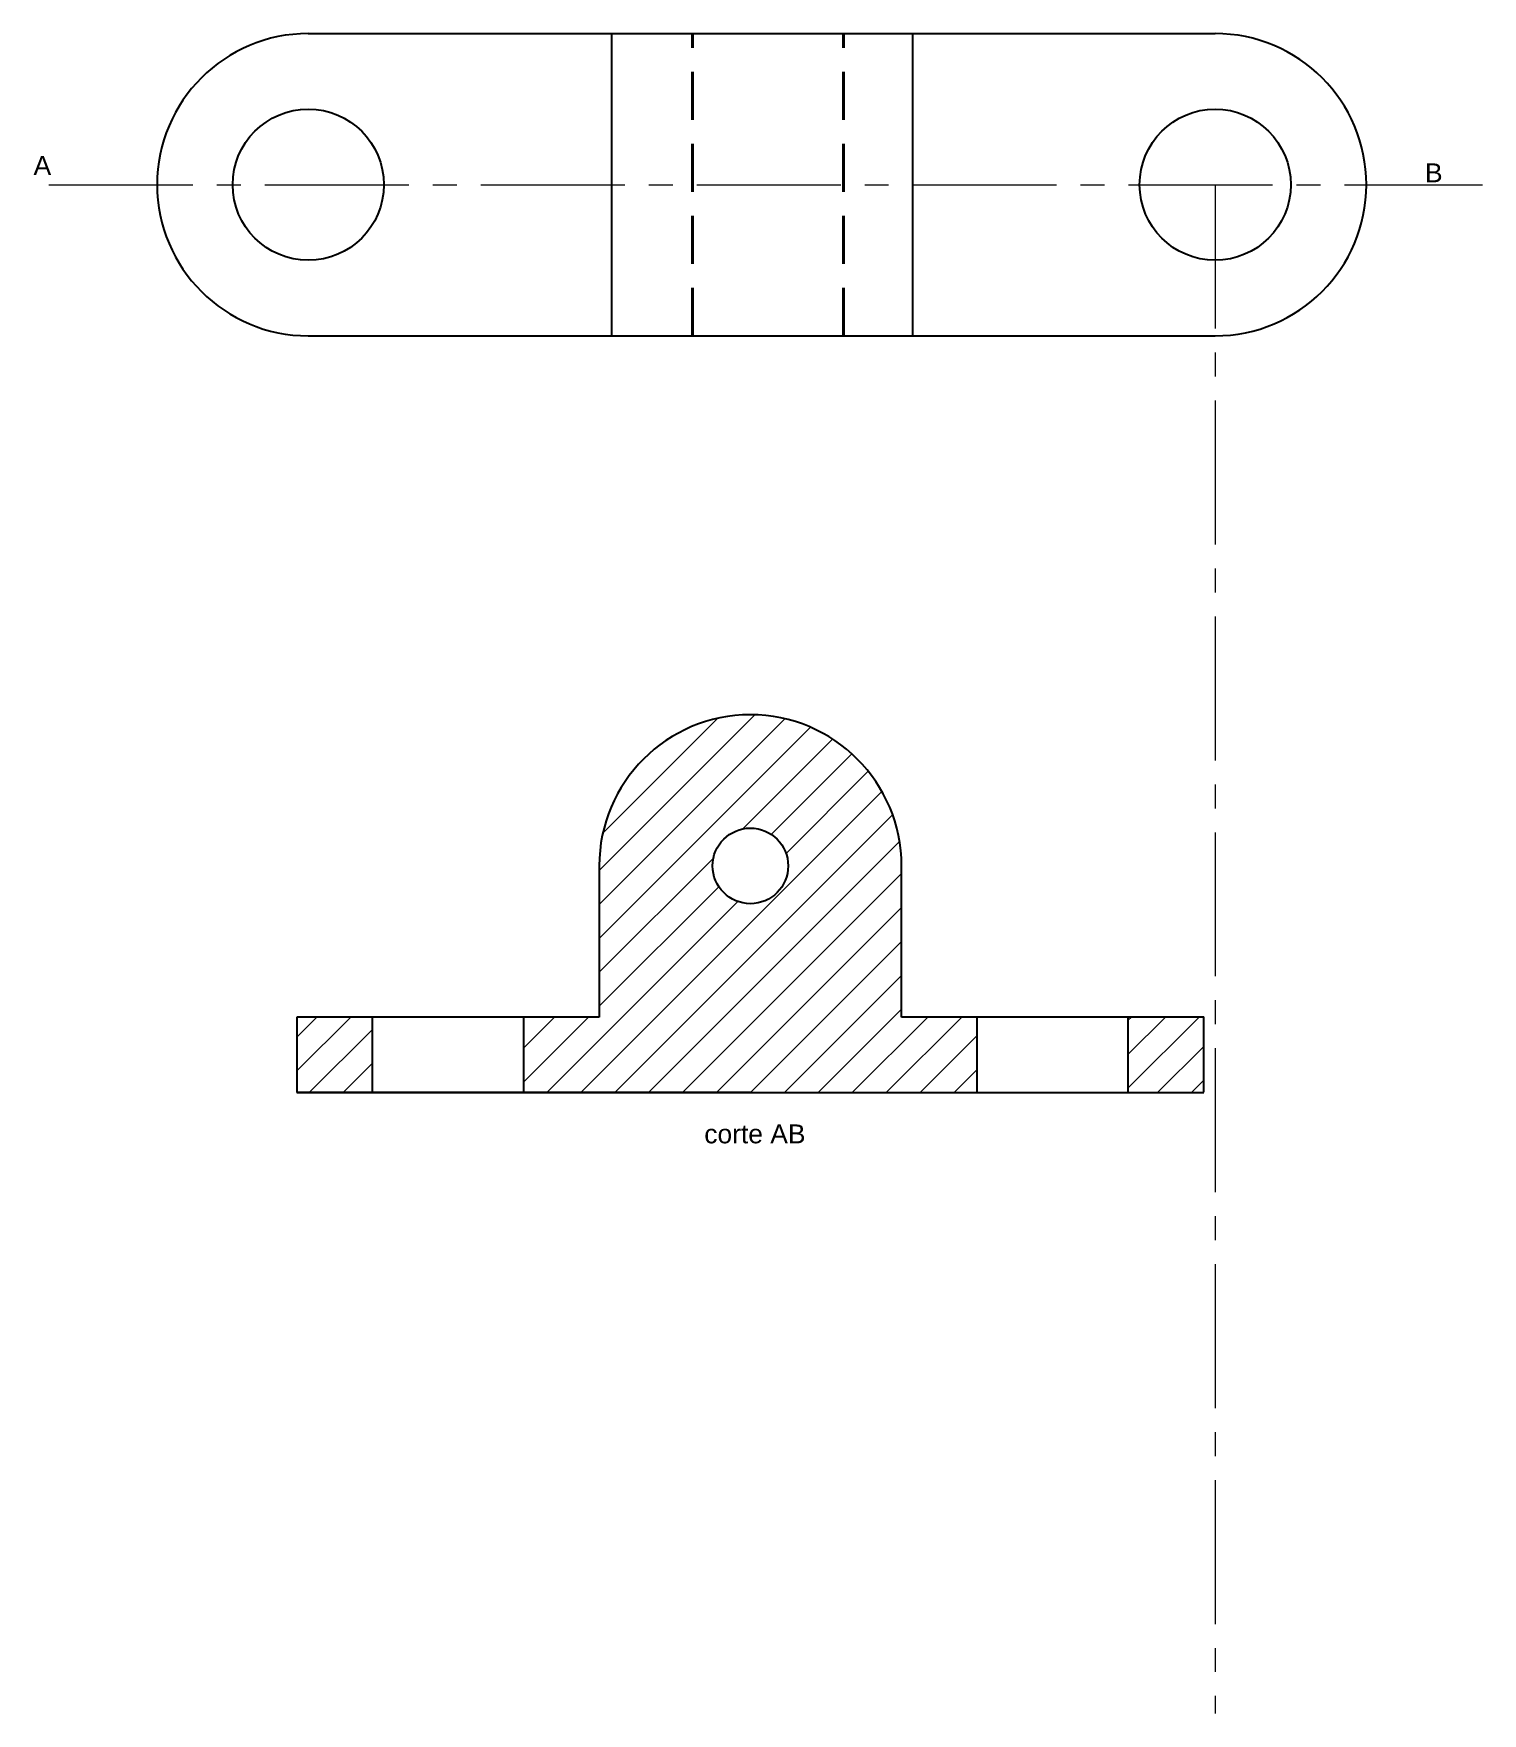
# Model space of a CAD drawing. Header units: millimetres. Extents: x -95 to 97, y -199 to 24.
import ezdxf

# ---------------------------------------------------------------- set-up
doc = ezdxf.new("R2010")
doc.units = ezdxf.units.MM
doc.linetypes.add('CENTER2', pattern=[28.575, 19.05, -3.175, 3.175, -3.175])
doc.linetypes.add('DASHED2', pattern=[9.525, 6.35, -3.175])
for name, color, linetype, lineweight in [('centro', 100, 'CENTER2', 20), ('hatch', 40, 'Continuous', 20), ('oculta', 2, 'DASHED2', 40)]:
    doc.layers.add(name, color=color, linetype=linetype, lineweight=lineweight)
doc.styles.get("Standard").update_dxf_attribs({"font": 'arial.ttf'})
pattern_1 = [(45, (0, -116.344), (-2.24506, 2.24506), [])]

# ---------------------------------------------------------------- blocks, each defined once
blk = doc.blocks.new('*U1')
at = {"layer": 'centro', "color": 0, "linetype": 'CENTER2', "transparency": 16777216}
blk.add_line((-99.33, 0), (90.35, 0), dxfattribs=at)

msp = doc.modelspace()

# ---------------------------------------------------------------- hatches: boundary and pattern name
at = {"layer": 'hatch'}
h = msp.add_hatch(dxfattribs=at)
h.set_pattern_fill('ANSI31', color=256)
h.set_pattern_definition(pattern_1)
h.paths.add_polyline_path([(-20, -106.34), (-30, -106.34), (-30, -116.34), (30, -116.34), (30, -106.34), (20, -106.34), (20, -86.34, 1), (-20, -86.34)])
h.paths.add_polyline_path([(-5, -86.34, -1), (5, -86.34, -1)], flags=16)
h = msp.add_hatch(dxfattribs=at)
h.set_pattern_fill('ANSI31', color=256)
h.set_pattern_definition(pattern_1)
h.paths.add_polyline_path([(-50, -106.34), (-60, -106.34), (-60, -116.34), (-50, -116.34)])
h.paths.add_polyline_path([(60, -106.34), (50, -106.34), (50, -116.34), (60, -116.34)])

# ---------------------------------------------------------------- linework, layer by layer
for p, q in [((-58.5, 23.82), (61.5, 23.82)), ((-18.35, -16.18), (-18.35, 23.82)), ((21.5, -16.18), (21.5, 23.82)), ((-58.5, -16.18), (61.5, -16.18)), ((1.5, -16.18), (21.5, -16.18)), ((-20, -86.34), (-20, -106.34)), ((20, -106.34), (20, -86.34)), ((-60, -106.34), (-60, -116.34)), ((-20, -106.34), (-60, -106.34)), ((-50, -116.34), (-50, -106.34)), ((-30, -116.34), (-30, -106.34)), ((60, -106.34), (20, -106.34)), ((30, -116.34), (30, -106.34)), ((50, -116.34), (50, -106.34)), ((60, -116.31), (60, -106.31)), ((0, -116.34), (-60, -116.34)), ((-60, -116.34), (60, -116.34))]:
    msp.add_line(p, q)
for centre, radius in [((-58.5, 3.82), 10), ((61.5, 3.82), 10), ((0, -86.34), 5)]:
    msp.add_circle(centre, radius)
for centre, start, end in [((-58.5, 3.82), 90, 270), ((61.5, 3.82), 270, 90), ((0, -86.34), 0, 180)]:
    msp.add_arc(centre, 20, start, end)
at = {"layer": 'centro'}
msp.add_line((61.5, 3.82), (61.5, -198.51), dxfattribs=at)
at = {"layer": 'oculta'}
for p, q in [((-7.65, -16.18), (-7.65, 23.82)), ((12.3, -16.18), (12.3, 23.82))]:
    msp.add_line(p, q, dxfattribs=at)

# ---------------------------------------------------------------- block references
at = {"layer": 'centro', "linetype": 'CENTER2'}
msp.add_blockref('*U1', (6.5, 3.82), dxfattribs=at)

# ---------------------------------------------------------------- texts
at = {"layer": 'centro', "char_height": 2.5, "attachment_point": 1}
for s, width, insert in [('A', 13.5219, (-94.85, 7.62)), ('B', 10.9287, (89.26, 6.64)), ('corte AB', 47.975, (-6.1, -120.56))]:
    msp.add_mtext_dynamic_manual_height_columns(s, width=width, gutter_width=12.5, heights=[0], dxfattribs=dict(at, insert=insert))

doc.saveas('drawing.dxf')
